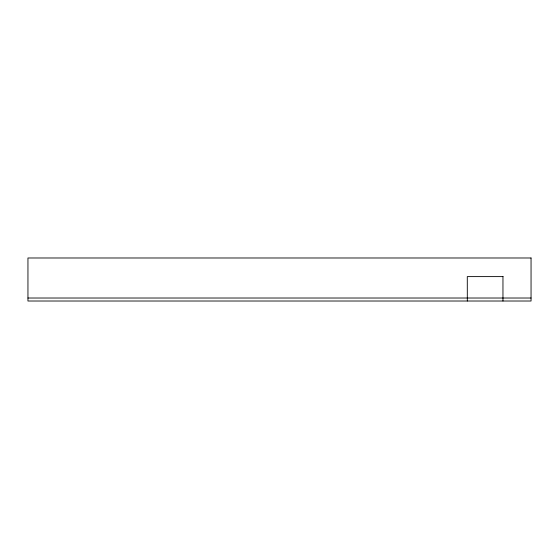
<?xml version="1.0" encoding="UTF-8"?>
<svg xmlns="http://www.w3.org/2000/svg" width="559" height="559" viewBox="0 0 559 559"><rect width="100%" height="100%" fill="white"/><g stroke="black" fill="none" stroke-linecap="round" stroke-linejoin="round"><path stroke-width="0.84" d="M503.1 276.607L467.289 276.607L467.317 301.015M27.95 298.017L531.05 298.017M502.96 276.607L502.96 301.015M531.05 257.985L27.95 257.985L27.95 301.015L531.05 301.015L531.05 257.985"/></g></svg>
